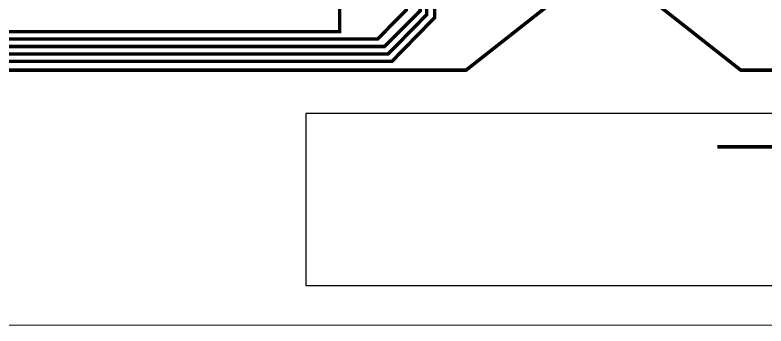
# Model space of a CAD drawing. Extents: x 190.8 to 267.1, y 124 to 174.8.
# Drawn here: x 212.21 to 233.59, y 123.95 to 132.81 of the extents above; entities that cross this region are included whole.
import ezdxf

# ---------------------------------------------------------------- set-up
doc = ezdxf.new("R2010")
doc.units = 0
doc.header["$MEASUREMENT"] = 0

msp = doc.modelspace()

# ---------------------------------------------------------------- linework, layer by layer
for points, const_width in [([(221.455, 136.181), (221.455, 132.334), (204.304, 132.334), (202.962, 135.293), (196.57, 135.293), (195.935, 135.656), (195.935, 136.681)], 0.1), ([(223.345, 135.881), (223.345, 132.946), (222.532, 132.122), (204.052, 132.122), (202.858, 133.956), (201.015, 133.956), (201.015, 134.141)], 0.1), ([(224.26, 134.62), (224.063, 134.62), (223.744, 134.3), (223.744, 132.927), (222.733, 131.91), (203.803, 131.91), (202.781, 132.988), (199.11, 132.988), (198.475, 133.571), (198.475, 134.141)], 0.1), ([(224.365, 134.334), (224.033, 134.334), (223.928, 134.228), (223.928, 132.814), (222.835, 131.698), (203.422, 131.698), (202.43, 132.753), (196.424, 132.753), (195.935, 133.165), (195.935, 134.141)], 0.1), ([(225.572, 133.63), (224.265, 133.63), (224.158, 133.524), (224.158, 132.734), (222.94, 131.486), (201.007, 131.486)], 0.1), ([(227.692, 133.316), (225.05, 131.236), (202.996, 131.236), (202.15, 130.341), (198.999, 130.341), (198.475, 130.965), (198.475, 131.6)], 0.1), ([(230.228, 133.316), (232.87, 131.236), (254.925, 131.236), (255.771, 130.341), (258.922, 130.341), (259.446, 130.965), (259.446, 131.6)], 0.1), ([(256.907, 129.053), (232.199, 129.053)], 0.1), ([(190.855, 123.966), (267.055, 123.981)], 0.03)]:
    msp.add_lwpolyline(points, dxfattribs=dict(const_width=const_width))
msp.add_lwpolyline([(220.493, 125.107), (237.423, 125.107), (237.417, 130.006), (220.487, 130.006)], close=True)

doc.saveas('drawing.dxf')
